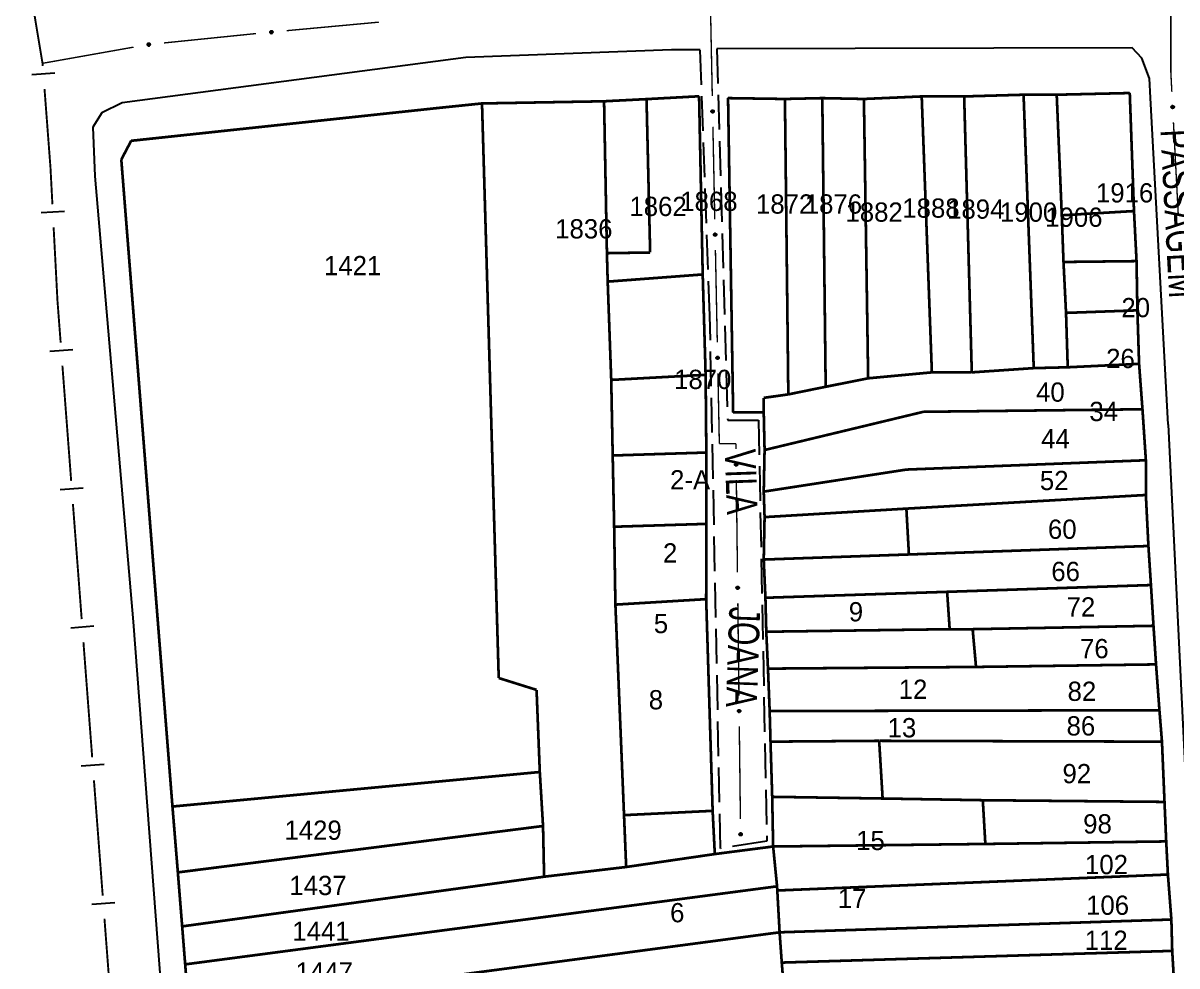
# Model space of a CAD drawing. Extents: x 202481 to 204056, y 4838981 to 4840330.
# Drawn here: x 202508.9 to 202658.7, y 4839759.5 to 4839881.9 of the extents above; entities that cross this region are included whole.
import ezdxf
from ezdxf.enums import TextEntityAlignment as Align

# ---------------------------------------------------------------- set-up
doc = ezdxf.new("R2010")
doc.units = 0
doc.header["$LTSCALE"] = 1.5
doc.header["$MEASUREMENT"] = 0
doc.linetypes.add('TRACO_11', pattern=[8, 3, -1, 3, -1])
for name, color, linetype in [('CD_MALHA_LOTES', 7, 'CONTINUOUS'), ('LM-LIM-SETORES-BAIRROS', 250, 'CONTINUOUS'), ('RU-QUADRA', 210, 'CONTINUOUS'), ('SV-EIXO-RUA-PAV', 20, 'CONTINUOUS'), ('SV-RUA-PAVIM', 7, 'CONTINUOUS'), ('SV-TXT-RUA-PAV', 7, 'CONTINUOUS'), ('Th_NmrPort', 1, 'CONTINUOUS')]:
    doc.layers.add(name, color=color, linetype=linetype)
doc.styles.add('ARIAL', font='ARIAL.SHX')

msp = doc.modelspace()

# ---------------------------------------------------------------- linework, layer by layer
at = {"layer": 'CD_MALHA_LOTES', "linetype": 'Continuous', "const_width": 0.35, "flags": 128}
for points in [[(202584.34, 4839871.71), (202589.85, 4839871.99)], [(202589.85, 4839871.99), (202596.67, 4839872.36)], [(202590.32, 4839852.08), (202589.85, 4839871.99)], [(202596.67, 4839872.36), (202597.14, 4839849.23)], [(202601.09, 4839831.34), (202600.43, 4839872.12)], [(202600.43, 4839872.12), (202607.81, 4839872.01)], [(202607.81, 4839872.01), (202612.66, 4839872.12)], [(202608.25, 4839833.66), (202607.81, 4839872.01)], [(202613.1, 4839834.65), (202612.66, 4839872.12)], [(202612.66, 4839872.12), (202618.06, 4839872.01)], [(202618.06, 4839872.01), (202625.56, 4839872.34)], [(202618.61, 4839835.75), (202618.06, 4839872.01)], [(202626.88, 4839836.52), (202625.56, 4839872.34)], [(202625.56, 4839872.34), (202631.07, 4839872.34)], [(202631.07, 4839872.34), (202638.78, 4839872.56)], [(202632.06, 4839836.52), (202631.07, 4839872.34)], [(202640.1, 4839837.07), (202638.78, 4839872.56)], [(202638.78, 4839872.56), (202643.08, 4839872.56)], [(202643.08, 4839872.56), (202652.56, 4839872.78)], [(202643.74, 4839856.91), (202643.08, 4839872.56)], [(202652.56, 4839872.78), (202653.11, 4839857.46)], [(202562.99, 4839870.86), (202522.97, 4839866.58)], [(202568.5, 4839871.43), (202562.99, 4839870.86)], [(202568.5, 4839871.43), (202584.34, 4839871.71)], [(202570.67, 4839796.84), (202568.5, 4839871.43)], [(202584.71, 4839851.99), (202584.34, 4839871.71)], [(202522.97, 4839866.58), (202521.69, 4839864.14)], [(202521.69, 4839864.14), (202528.33, 4839780.16)], [(202643.74, 4839856.91), (202653.11, 4839857.46)], [(202643.96, 4839850.85), (202643.74, 4839856.91)], [(202653.11, 4839857.46), (202653.44, 4839850.96)], [(202584.71, 4839851.99), (202590.32, 4839852.08)], [(202584.81, 4839848.3), (202584.71, 4839851.99)], [(202643.96, 4839850.85), (202653.44, 4839850.96)], [(202653.44, 4839850.96), (202653.55, 4839844.57)], [(202644.29, 4839844.24), (202643.96, 4839850.85)], [(202584.81, 4839848.3), (202597.14, 4839849.23)], [(202585.27, 4839835.54), (202584.81, 4839848.3)], [(202597.14, 4839849.23), (202597.52, 4839836.2)], [(202644.29, 4839844.24), (202653.55, 4839844.57)], [(202644.51, 4839837.18), (202644.29, 4839844.24)], [(202653.55, 4839844.57), (202653.77, 4839837.62)], [(202653.77, 4839837.62), (202644.51, 4839837.18)], [(202653.77, 4839837.62), (202654.21, 4839831.73)], [(202585.27, 4839835.54), (202597.52, 4839836.2)], [(202597.52, 4839836.2), (202597.61, 4839826.11)], [(202626.88, 4839836.52), (202618.61, 4839835.75)], [(202632.06, 4839836.52), (202626.88, 4839836.52)], [(202640.1, 4839837.07), (202632.06, 4839836.52)], [(202644.51, 4839837.18), (202640.1, 4839837.07)], [(202585.46, 4839825.73), (202585.27, 4839835.54)], [(202613.1, 4839834.65), (202608.25, 4839833.66)], [(202618.61, 4839835.75), (202613.1, 4839834.65)], [(202605.06, 4839833.21), (202608.25, 4839833.66)], [(202605.06, 4839831.34), (202605.06, 4839833.21)], [(202654.21, 4839831.73), (202625.78, 4839831.4)], [(202654.21, 4839831.73), (202654.65, 4839825.11)], [(202605.06, 4839831.34), (202601.09, 4839831.34)], [(202605.17, 4839826.44), (202605.06, 4839831.34)], [(202625.78, 4839831.4), (202605.17, 4839826.44)], [(202585.46, 4839825.73), (202597.61, 4839826.11)], [(202585.65, 4839816.48), (202585.46, 4839825.73)], [(202597.61, 4839826.11), (202597.61, 4839816.85)], [(202605.06, 4839821.04), (202605.17, 4839826.44)], [(202623.57, 4839823.9), (202654.65, 4839825.11)], [(202654.65, 4839825.11), (202654.65, 4839820.6)], [(202605.06, 4839821.04), (202623.57, 4839823.9)], [(202605.17, 4839817.73), (202605.06, 4839821.04)], [(202623.57, 4839818.83), (202654.65, 4839820.6)], [(202654.65, 4839820.6), (202654.98, 4839813.98)], [(202623.57, 4839818.83), (202605.17, 4839817.73)], [(202623.9, 4839812.88), (202623.57, 4839818.83)], [(202585.65, 4839816.48), (202597.61, 4839816.85)], [(202585.81, 4839806.37), (202585.65, 4839816.48)], [(202597.61, 4839816.85), (202597.59, 4839807.08)], [(202605.06, 4839812.22), (202605.17, 4839817.73)], [(202654.98, 4839813.98), (202623.9, 4839812.88)], [(202654.98, 4839813.98), (202655.31, 4839808.91)], [(202605.06, 4839812.22), (202623.9, 4839812.88)], [(202605.28, 4839807.26), (202605.06, 4839812.22)], [(202605.28, 4839807.26), (202628.86, 4839808.03)], [(202628.86, 4839808.03), (202655.31, 4839808.91)], [(202629.19, 4839803.18), (202628.86, 4839808.03)], [(202655.31, 4839808.91), (202655.64, 4839803.62)], [(202585.81, 4839806.37), (202597.59, 4839807.08)], [(202586.93, 4839779.04), (202585.81, 4839806.37)], [(202597.59, 4839807.08), (202598.43, 4839779.6)], [(202605.39, 4839802.85), (202605.28, 4839807.26)], [(202605.39, 4839802.85), (202629.19, 4839803.18)], [(202632.17, 4839803.18), (202629.19, 4839803.18)], [(202632.17, 4839803.18), (202655.64, 4839803.62)], [(202632.61, 4839798.28), (202632.17, 4839803.18)], [(202655.64, 4839803.62), (202655.97, 4839798.61)], [(202605.61, 4839798.06), (202605.39, 4839802.85)], [(202655.97, 4839798.61), (202632.61, 4839798.28)], [(202655.97, 4839798.61), (202656.41, 4839792.66)], [(202605.61, 4839798.06), (202632.61, 4839798.28)], [(202605.83, 4839792.55), (202605.61, 4839798.06)], [(202575.58, 4839795.3), (202570.67, 4839796.84)], [(202576, 4839784.64), (202575.58, 4839795.3)], [(202605.83, 4839792.55), (202656.41, 4839792.66)], [(202605.94, 4839788.58), (202605.83, 4839792.55)], [(202656.41, 4839792.66), (202656.74, 4839788.58)], [(202605.94, 4839788.58), (202620.04, 4839788.69)], [(202606.16, 4839781.42), (202605.94, 4839788.58)], [(202620.49, 4839781.2), (202620.04, 4839788.69)], [(202620.04, 4839788.69), (202656.74, 4839788.58)], [(202656.74, 4839788.58), (202657.07, 4839780.76)], [(202528.33, 4839780.16), (202576, 4839784.64)], [(202576.42, 4839777.63), (202576, 4839784.64)], [(202606.28, 4839774.97), (202606.16, 4839781.42)], [(202606.16, 4839781.42), (202620.49, 4839781.2)], [(202633.49, 4839780.98), (202620.49, 4839781.2)], [(202633.49, 4839780.98), (202657.07, 4839780.76)], [(202633.82, 4839775.3), (202633.49, 4839780.98)], [(202657.07, 4839780.76), (202657.29, 4839775.63)], [(202529.03, 4839771.61), (202528.33, 4839780.16)], [(202586.93, 4839779.04), (202598.43, 4839779.6)], [(202598.43, 4839779.6), (202598.71, 4839773.99)], [(202529.03, 4839771.61), (202576.42, 4839777.63)], [(202576.56, 4839771.05), (202576.42, 4839777.63)], [(202587.21, 4839772.31), (202586.93, 4839779.04)], [(202598.71, 4839773.99), (202606.28, 4839774.97)], [(202606.28, 4839774.97), (202633.82, 4839775.3)], [(202606.79, 4839769.8), (202606.28, 4839774.97)], [(202657.29, 4839775.63), (202633.82, 4839775.3)], [(202657.29, 4839775.63), (202657.51, 4839771.33)], [(202598.71, 4839773.99), (202587.21, 4839772.31)], [(202529.59, 4839764.6), (202529.03, 4839771.61)], [(202587.21, 4839772.31), (202576.56, 4839771.05)], [(202529.59, 4839764.6), (202576.56, 4839771.05)], [(202606.82, 4839769.26), (202657.51, 4839771.33)], [(202657.51, 4839771.33), (202657.96, 4839765.49)], [(202529.98, 4839759.67), (202606.79, 4839769.8)], [(202606.82, 4839769.26), (202606.79, 4839769.8)], [(202607.12, 4839763.83), (202606.82, 4839769.26)], [(202529.98, 4839759.67), (202529.59, 4839764.6)], [(202607.12, 4839763.83), (202657.96, 4839765.49)], [(202657.96, 4839765.49), (202658.07, 4839761.42)], [(202530.46, 4839753.66), (202607.12, 4839763.83)], [(202607.4, 4839759.9), (202607.12, 4839763.83)], [(202607.4, 4839759.9), (202658.07, 4839761.42)], [(202658.07, 4839761.42), (202658.4, 4839755.8)], [(202530.46, 4839753.66), (202529.98, 4839759.67)], [(202607.82, 4839754.71), (202607.4, 4839759.9)]]:
    msp.add_lwpolyline(points, dxfattribs=at)
at = {"layer": 'LM-LIM-SETORES-BAIRROS', "const_width": 0.25}
for points in [[(202509.069045, 4839891.105795), (202511.356771, 4839877.293977)], [(202511.356771, 4839877.293977), (202511.48, 4839876.55)], [(202511.48, 4839876.55), (202511.498594, 4839876.304817)], [(202511.725452, 4839873.313407), (202512.481645, 4839863.34204)], [(202512.481645, 4839863.34204), (202512.5, 4839863.1)], [(202512.5, 4839863.1), (202512.749604, 4839858.349287)], [(202512.907009, 4839855.353419), (202513.379221, 4839846.365816)], [(202513.379221, 4839846.365816), (202513.41, 4839845.78)], [(202513.41, 4839845.78), (202513.820341, 4839840.382198)], [(202514.047744, 4839837.39083), (202515.184763, 4839822.433985)], [(202515.412167, 4839819.442617), (202516.549185, 4839804.485772)], [(202516.776589, 4839801.494404), (202517.913608, 4839786.537559)], [(202518.141012, 4839783.546191), (202519.27803, 4839768.589346)], [(202519.505434, 4839765.597977), (202520.642453, 4839750.641133)]]:
    msp.add_lwpolyline(points, dxfattribs=at)
at = {"layer": 'LM-LIM-SETORES-BAIRROS'}
for points in [[(202510.078508, 4839875.194252), (202513.069918, 4839875.42111)], [(202511.304139, 4839857.271962), (202514.300006, 4839857.429367)], [(202512.400457, 4839839.271374), (202515.391826, 4839839.498777)], [(202513.76488, 4839821.323161), (202516.756249, 4839821.550564)], [(202515.129302, 4839803.374948), (202518.120671, 4839803.602351)], [(202516.493725, 4839785.426735), (202519.485094, 4839785.654138)], [(202517.858147, 4839767.478521), (202520.849516, 4839767.705925)]]:
    msp.add_lwpolyline(points, dxfattribs=at)
at = {"layer": 'RU-QUADRA', "linetype": 'Continuous', "const_width": 0.18, "flags": 128}
msp.add_lwpolyline([(202530.46, 4839753.66), (202529.98, 4839759.67), (202529.59, 4839764.6), (202529.03, 4839771.61), (202528.33, 4839780.16), (202521.69, 4839864.14), (202522.97, 4839866.58), (202562.99, 4839870.86), (202568.5, 4839871.43), (202584.34, 4839871.71), (202589.85, 4839871.99), (202596.67, 4839872.36), (202597.14, 4839849.23), (202597.52, 4839836.2), (202597.61, 4839826.11), (202597.61, 4839816.85), (202597.59, 4839807.08), (202598.43, 4839779.6), (202598.71, 4839773.99), (202606.28, 4839774.97), (202606.16, 4839781.42), (202605.94, 4839788.58), (202605.83, 4839792.55), (202605.61, 4839798.06), (202605.39, 4839802.85), (202605.28, 4839807.26), (202605.06, 4839812.22), (202605.17, 4839817.73), (202605.06, 4839821.04), (202605.17, 4839826.44), (202605.06, 4839831.34), (202601.09, 4839831.34), (202600.43, 4839872.12), (202607.81, 4839872.01), (202612.66, 4839872.12), (202618.06, 4839872.01), (202625.56, 4839872.34), (202631.07, 4839872.34), (202638.78, 4839872.56), (202643.08, 4839872.56), (202652.56, 4839872.78), (202653.11, 4839857.46), (202653.44, 4839850.96), (202653.55, 4839844.57), (202653.77, 4839837.62), (202654.21, 4839831.73), (202654.65, 4839825.11), (202654.65, 4839820.6), (202654.98, 4839813.98), (202655.31, 4839808.91), (202655.64, 4839803.62), (202655.97, 4839798.61), (202656.41, 4839792.66), (202656.74, 4839788.58), (202657.07, 4839780.76), (202657.29, 4839775.63), (202657.51, 4839771.33), (202657.96, 4839765.49), (202658.07, 4839761.42), (202658.4, 4839755.8)], dxfattribs=at)
at = {"layer": 'SV-EIXO-RUA-PAV', "const_width": 0.18}
for points in [[(202598.14, 4839884.39), (202598.383562, 4839872.392472)], [(202657.89, 4839884.96), (202657.89, 4839875.96)], [(202543.158124, 4839880.875872), (202555.107098, 4839881.981321)], [(202527.237737, 4839879.282862), (202539.175846, 4839880.50005)], [(202511.54, 4839876.65), (202523.277925, 4839878.737126)], [(202511.468636, 4839876.618609), (202511.54, 4839876.65)], [(202657.89, 4839875.96), (202657.89, 4839875.47)], [(202657.89, 4839875.47), (202658.02071, 4839872.963406)], [(202598.464749, 4839868.393296), (202598.708311, 4839856.395768)], [(202658.229013, 4839868.968833), (202658.853922, 4839856.985116)], [(202598.789499, 4839852.396592), (202599.033061, 4839840.399064)], [(202599.114248, 4839836.399888), (202599.296919, 4839827.401742)], [(202599.296919, 4839827.401742), (202599.3, 4839827.25)], [(202599.3, 4839827.25), (202601.148227, 4839827.250564)], [(202601.148227, 4839827.250564), (202601.45, 4839827.25)], [(202601.45, 4839827.25), (202601.458363, 4839826.551824)], [(202601.506273, 4839822.552111), (202601.650003, 4839810.552972)], [(202601.697913, 4839806.553259), (202601.841643, 4839794.55412)], [(202601.889553, 4839790.554406), (202602.033283, 4839778.555267)]]:
    msp.add_lwpolyline(points, dxfattribs=at)
at = {"layer": 'SV-EIXO-RUA-PAV'}
for points in [[(202541.013418, 4839880.788007), (202541.044133, 4839880.826068), (202541.078313, 4839880.852499), (202541.113166, 4839880.866339), (202541.147154, 4839880.870537), (202541.182409, 4839880.870917), (202541.218038, 4839880.863457), (202541.255748, 4839880.846419), (202541.294145, 4839880.815876), (202541.318919, 4839880.779082), (202541.334316, 4839880.745638), (202541.340735, 4839880.71045), (202541.340529, 4839880.676195), (202541.331557, 4839880.639442), (202541.313917, 4839880.601395), (202541.282271, 4839880.563529), (202541.248583, 4839880.537847), (202541.21452, 4839880.525345), (202541.179103, 4839880.519116), (202541.143106, 4839880.51916), (202541.108174, 4839880.526685), (202541.069899, 4839880.544514), (202541.032939, 4839880.576245), (202541.00694, 4839880.609551), (202540.993964, 4839880.64343), (202540.988617, 4839880.678436), (202540.987806, 4839880.713792), (202540.993814, 4839880.749919), (202541.013418, 4839880.788007)], [(202525.093947, 4839879.174936), (202525.124304, 4839879.213283), (202525.158236, 4839879.240033), (202525.192958, 4839879.254198), (202525.226905, 4839879.258714), (202525.262155, 4839879.259424), (202525.297852, 4839879.252298), (202525.335719, 4839879.235613), (202525.3744, 4839879.20543), (202525.399518, 4839879.16887), (202525.415227, 4839879.135571), (202525.421975, 4839879.100445), (202525.42209, 4839879.06619), (202525.413462, 4839879.029354), (202525.396178, 4839878.991144), (202525.364888, 4839878.952984), (202525.331442, 4839878.926987), (202525.297497, 4839878.914168), (202525.26214, 4839878.907608), (202525.226144, 4839878.907315), (202525.191144, 4839878.914512), (202525.152703, 4839878.931983), (202525.115448, 4839878.963366), (202525.089139, 4839878.996428), (202525.075846, 4839879.030184), (202525.070172, 4839879.065138), (202525.06903, 4839879.100485), (202525.0747, 4839879.136666), (202525.093947, 4839879.174936)], [(202598.531297, 4839870.538769), (202598.567052, 4839870.505398), (202598.590957, 4839870.469406), (202598.602255, 4839870.433648), (202598.604, 4839870.399446), (202598.601844, 4839870.364255), (202598.591842, 4839870.329255), (202598.572137, 4839870.292867), (202598.538913, 4839870.256766), (202598.500433, 4839870.2347), (202598.465968, 4839870.221748), (202598.43041, 4839870.217875), (202598.396258, 4839870.220543), (202598.360246, 4839870.232134), (202598.323566, 4839870.252464), (202598.288072, 4839870.286751), (202598.264878, 4839870.322197), (202598.254858, 4839870.357071), (202598.251191, 4839870.392844), (202598.253823, 4839870.428745), (202598.263839, 4839870.463045), (202598.284375, 4839870.499939), (202598.31868, 4839870.534523), (202598.353769, 4839870.55806), (202598.388493, 4839870.568567), (202598.423793, 4839870.571384), (202598.459116, 4839870.569651), (202598.494717, 4839870.561061), (202598.531297, 4839870.538769)], [(202658.22731, 4839871.115338), (202658.264108, 4839871.08312), (202658.289146, 4839871.047906), (202658.301575, 4839871.012525), (202658.304406, 4839870.978397), (202658.30337, 4839870.943155), (202658.294486, 4839870.907854), (202658.275948, 4839870.870859), (202658.243888, 4839870.833719), (202658.206129, 4839870.810441), (202658.172094, 4839870.796399), (202658.136677, 4839870.791398), (202658.102458, 4839870.792978), (202658.066095, 4839870.803419), (202658.028787, 4839870.822572), (202657.992222, 4839870.855713), (202657.967912, 4839870.890404), (202657.956788, 4839870.924942), (202657.951986, 4839870.96058), (202657.953475, 4839870.996546), (202657.962395, 4839871.031148), (202657.981747, 4839871.068676), (202658.014935, 4839871.104333), (202658.049259, 4839871.128974), (202658.083631, 4839871.14058), (202658.118824, 4839871.144518), (202658.154183, 4839871.143908), (202658.19004, 4839871.136455), (202658.22731, 4839871.115338)], [(202598.856047, 4839854.542065), (202598.891801, 4839854.508694), (202598.915707, 4839854.472702), (202598.927005, 4839854.436944), (202598.928749, 4839854.402742), (202598.926593, 4839854.367551), (202598.916592, 4839854.332551), (202598.896886, 4839854.296164), (202598.863662, 4839854.260062), (202598.825182, 4839854.237996), (202598.790718, 4839854.225044), (202598.755159, 4839854.221171), (202598.721008, 4839854.223839), (202598.684995, 4839854.23543), (202598.648315, 4839854.25576), (202598.612822, 4839854.290047), (202598.589627, 4839854.325493), (202598.579608, 4839854.360367), (202598.575941, 4839854.39614), (202598.578573, 4839854.432041), (202598.588588, 4839854.466341), (202598.609124, 4839854.503236), (202598.643429, 4839854.537819), (202598.678518, 4839854.561356), (202598.713242, 4839854.571863), (202598.748542, 4839854.57468), (202598.783865, 4839854.572947), (202598.819467, 4839854.564357), (202598.856047, 4839854.542065)], [(202599.180796, 4839838.545361), (202599.216551, 4839838.51199), (202599.240456, 4839838.475998), (202599.251754, 4839838.44024), (202599.253499, 4839838.406038), (202599.251343, 4839838.370847), (202599.241341, 4839838.335847), (202599.221635, 4839838.29946), (202599.188411, 4839838.263358), (202599.149931, 4839838.241292), (202599.115467, 4839838.22834), (202599.079908, 4839838.224468), (202599.045757, 4839838.227135), (202599.009744, 4839838.238726), (202598.973064, 4839838.259056), (202598.937571, 4839838.293343), (202598.914377, 4839838.328789), (202598.904357, 4839838.363663), (202598.90069, 4839838.399436), (202598.903322, 4839838.435337), (202598.913338, 4839838.469637), (202598.933873, 4839838.506532), (202598.968178, 4839838.541115), (202599.003268, 4839838.564652), (202599.037992, 4839838.575159), (202599.073292, 4839838.577976), (202599.108614, 4839838.576243), (202599.144216, 4839838.567653), (202599.180796, 4839838.545361)], [(202601.59067, 4839824.696956), (202601.626145, 4839824.663289), (202601.649751, 4839824.627099), (202601.660751, 4839824.591248), (202601.662211, 4839824.557033), (202601.659762, 4839824.521861), (202601.649469, 4839824.486945), (202601.629462, 4839824.450723), (202601.595938, 4839824.414899), (202601.557276, 4839824.393154), (202601.522705, 4839824.38049), (202601.487116, 4839824.376913), (202601.452988, 4839824.379864), (202601.417073, 4839824.391755), (202601.380563, 4839824.412389), (202601.345356, 4839824.44697), (202601.322458, 4839824.482608), (202601.312728, 4839824.517564), (202601.309359, 4839824.553367), (202601.31229, 4839824.589244), (202601.322591, 4839824.62346), (202601.343432, 4839824.660182), (202601.378024, 4839824.694479), (202601.413308, 4839824.717723), (202601.448118, 4839824.727941), (202601.483441, 4839824.730464), (202601.518747, 4839824.728437), (202601.554276, 4839824.719552), (202601.59067, 4839824.696956)], [(202601.78231, 4839808.698104), (202601.817786, 4839808.664436), (202601.841391, 4839808.628247), (202601.852391, 4839808.592396), (202601.853851, 4839808.558181), (202601.851402, 4839808.523009), (202601.841109, 4839808.488093), (202601.821102, 4839808.451871), (202601.787578, 4839808.416047), (202601.748916, 4839808.394302), (202601.714345, 4839808.381637), (202601.678756, 4839808.378061), (202601.644628, 4839808.381012), (202601.608713, 4839808.392903), (202601.572203, 4839808.413537), (202601.536996, 4839808.448118), (202601.514098, 4839808.483756), (202601.504368, 4839808.518712), (202601.500999, 4839808.554514), (202601.50393, 4839808.590392), (202601.514231, 4839808.624608), (202601.535072, 4839808.66133), (202601.569664, 4839808.695627), (202601.604948, 4839808.718871), (202601.639758, 4839808.729089), (202601.675081, 4839808.731612), (202601.710388, 4839808.729585), (202601.745916, 4839808.7207), (202601.78231, 4839808.698104)], [(202601.97395, 4839792.699252), (202602.009426, 4839792.665584), (202602.033031, 4839792.629394), (202602.044031, 4839792.593544), (202602.045491, 4839792.559329), (202602.043042, 4839792.524157), (202602.032749, 4839792.489241), (202602.012742, 4839792.453019), (202601.979218, 4839792.417195), (202601.940556, 4839792.39545), (202601.905985, 4839792.382785), (202601.870396, 4839792.379208), (202601.836268, 4839792.38216), (202601.800353, 4839792.394051), (202601.763843, 4839792.414685), (202601.728636, 4839792.449266), (202601.705738, 4839792.484904), (202601.696009, 4839792.51986), (202601.692639, 4839792.555662), (202601.69557, 4839792.59154), (202601.705871, 4839792.625756), (202601.726713, 4839792.662478), (202601.761304, 4839792.696775), (202601.796588, 4839792.720019), (202601.831398, 4839792.730237), (202601.866721, 4839792.73276), (202601.902028, 4839792.730733), (202601.937557, 4839792.721847), (202601.97395, 4839792.699252)], [(202602.16559, 4839776.700399), (202602.201066, 4839776.666732), (202602.224671, 4839776.630542), (202602.235671, 4839776.594691), (202602.237131, 4839776.560476), (202602.234682, 4839776.525304), (202602.224389, 4839776.490389), (202602.204382, 4839776.454166), (202602.170859, 4839776.418342), (202602.132196, 4839776.396598), (202602.097625, 4839776.383933), (202602.062036, 4839776.380356), (202602.027908, 4839776.383308), (202601.991993, 4839776.395198), (202601.955483, 4839776.415832), (202601.920276, 4839776.450413), (202601.897378, 4839776.486052), (202601.887649, 4839776.521008), (202601.884279, 4839776.55681), (202601.88721, 4839776.592687), (202601.897511, 4839776.626903), (202601.918353, 4839776.663626), (202601.952944, 4839776.697922), (202601.988228, 4839776.721167), (202602.023038, 4839776.731384), (202602.058361, 4839776.733908), (202602.093668, 4839776.73188), (202602.129197, 4839776.722995), (202602.16559, 4839776.700399)]]:
    msp.add_lwpolyline(points, close=True, dxfattribs=at)
for points in [[(202540.987806, 4839880.713792), (202541.318919, 4839880.779082)], [(202540.988617, 4839880.678436), (202541.334316, 4839880.745638)], [(202540.991882, 4839880.697554), (202541.3215, 4839880.763677)], [(202540.993814, 4839880.749919), (202541.294145, 4839880.815876)], [(202540.993917, 4839880.660743), (202541.336015, 4839880.72528)], [(202540.993964, 4839880.64343), (202541.340735, 4839880.71045)], [(202540.995533, 4839880.73215), (202541.301927, 4839880.797495)], [(202541.003979, 4839880.626044), (202541.337673, 4839880.692545)], [(202541.004619, 4839880.76725), (202541.27161, 4839880.828949)], [(202541.00694, 4839880.609551), (202541.340529, 4839880.676195)], [(202541.013418, 4839880.788007), (202541.255748, 4839880.846419)], [(202541.022193, 4839880.5921), (202541.33143, 4839880.656338)], [(202541.030991, 4839880.808059), (202541.229568, 4839880.853837)], [(202541.032939, 4839880.576245), (202541.331557, 4839880.639442)], [(202541.044133, 4839880.826068), (202541.218038, 4839880.863457)], [(202541.055102, 4839880.562256), (202541.319753, 4839880.619629)], [(202541.063552, 4839880.841219), (202541.191499, 4839880.865389)], [(202541.069899, 4839880.544514), (202541.313917, 4839880.601395)], [(202541.078313, 4839880.852499), (202541.182409, 4839880.870917)], [(202541.094301, 4839880.538476), (202541.290412, 4839880.581285)], [(202541.108174, 4839880.526685), (202541.282271, 4839880.563529)], [(202541.129903, 4839880.523955), (202541.259083, 4839880.54961)], [(202541.143106, 4839880.51916), (202541.248583, 4839880.537847)], [(202525.06903, 4839879.100485), (202525.399518, 4839879.16887)], [(202525.070172, 4839879.065138), (202525.415227, 4839879.135571)], [(202525.073258, 4839879.084286), (202525.402243, 4839879.15349)], [(202525.0747, 4839879.136666), (202525.3744, 4839879.20543)], [(202525.075637, 4839879.047495), (202525.417117, 4839879.11523)], [(202525.075846, 4839879.030184), (202525.421975, 4839879.100445)], [(202525.076585, 4839879.118915), (202525.382355, 4839879.187124)], [(202525.085342, 4839879.154098), (202525.351745, 4839879.218293)], [(202525.086023, 4839879.012893), (202525.419081, 4839879.082512)], [(202525.089139, 4839878.996428), (202525.42209, 4839879.06619)], [(202525.093947, 4839879.174936), (202525.335719, 4839879.235613)], [(202525.104554, 4839878.97912), (202525.413177, 4839879.046249)], [(202525.111331, 4839879.195152), (202525.309471, 4839879.242786)], [(202525.115448, 4839878.963366), (202525.413462, 4839879.029354)], [(202525.124304, 4839879.213283), (202525.297852, 4839879.252298)], [(202525.137741, 4839878.949586), (202525.401843, 4839879.009432)], [(202525.143581, 4839879.228615), (202525.271296, 4839879.253981)], [(202525.152703, 4839878.931983), (202525.396178, 4839878.991144)], [(202525.158236, 4839879.240033), (202525.262155, 4839879.259424)], [(202525.177161, 4839878.926173), (202525.372862, 4839878.970815)], [(202525.191144, 4839878.914512), (202525.364888, 4839878.952984)], [(202525.212897, 4839878.911986), (202525.341832, 4839878.938848)], [(202525.226144, 4839878.907315), (202525.331442, 4839878.926987)], [(202598.353769, 4839870.55806), (202598.396258, 4839870.220543)], [(202598.370433, 4839870.559828), (202598.412771, 4839870.222216)], [(202598.388493, 4839870.568567), (202598.43041, 4839870.217875)], [(202598.405764, 4839870.567369), (202598.445541, 4839870.221517)], [(202598.423793, 4839870.571384), (202598.465968, 4839870.221748)], [(202598.442627, 4839870.566753), (202598.484882, 4839870.233234)], [(202598.459116, 4839870.569651), (202598.500433, 4839870.2347)], [(202598.476871, 4839870.560624), (202598.52002, 4839870.250325)], [(202598.494717, 4839870.561061), (202598.538913, 4839870.256766)], [(202657.953475, 4839870.996546), (202657.967912, 4839870.890404)], [(202657.958796, 4839871.009546), (202657.979244, 4839870.87944)], [(202657.962395, 4839871.031148), (202657.992222, 4839870.855713)], [(202657.974734, 4839871.044537), (202658.009637, 4839870.846866)], [(202657.981747, 4839871.068676), (202658.028787, 4839870.822572)], [(202658.000069, 4839871.08275), (202658.046772, 4839870.816009)], [(202658.014935, 4839871.104333), (202658.066095, 4839870.803419)], [(202658.03121, 4839871.114434), (202658.082983, 4839870.802867)], [(202658.049259, 4839871.128974), (202658.102458, 4839870.792978)], [(202658.065858, 4839871.131271), (202658.11891, 4839870.795176)], [(202658.083631, 4839871.14058), (202658.136677, 4839870.791398)], [(202658.100932, 4839871.139932), (202658.151685, 4839870.795519)], [(202658.118824, 4839871.144518), (202658.172094, 4839870.796399)], [(202658.137795, 4839871.140488), (202658.190634, 4839870.808481)], [(202658.154183, 4839871.143908), (202658.206129, 4839870.810441)], [(202658.172217, 4839871.135451), (202658.22521, 4839870.82668)], [(202658.19004, 4839871.136455), (202658.243888, 4839870.833719)], [(202658.206923, 4839871.124963), (202658.257856, 4839870.85571)], [(202658.22731, 4839871.115338), (202658.275948, 4839870.870859)], [(202658.246641, 4839871.096974), (202658.284411, 4839870.89672)], [(202658.264108, 4839871.08312), (202658.294486, 4839870.907854)], [(202658.278468, 4839871.063108), (202658.297482, 4839870.934294)], [(202658.289146, 4839871.047906), (202658.30337, 4839870.943155)], [(202598.253823, 4839870.428745), (202598.264878, 4839870.322197)], [(202598.259555, 4839870.441569), (202598.275856, 4839870.310879)], [(202598.263839, 4839870.463045), (202598.288072, 4839870.286751)], [(202598.276597, 4839870.476035), (202598.305197, 4839870.277354)], [(202598.284375, 4839870.499939), (202598.323566, 4839870.252464)], [(202598.303134, 4839870.513423), (202598.341332, 4839870.245332)], [(202598.31868, 4839870.534523), (202598.360246, 4839870.232134)], [(202598.335267, 4839870.544101), (202598.377107, 4839870.231046)], [(202598.511226, 4839870.549038), (202598.553572, 4839870.278302)], [(202598.531297, 4839870.538769), (202598.572137, 4839870.292867)], [(202598.550034, 4839870.5198), (202598.581418, 4839870.318447)], [(202598.567052, 4839870.505398), (202598.591842, 4839870.329255)], [(202598.580768, 4839870.484939), (202598.595677, 4839870.355586)], [(202598.590957, 4839870.469406), (202598.601844, 4839870.364255)], [(202598.578573, 4839854.432041), (202598.589627, 4839854.325493)], [(202598.584304, 4839854.444865), (202598.600605, 4839854.314175)], [(202598.588588, 4839854.466341), (202598.612822, 4839854.290047)], [(202598.601347, 4839854.479331), (202598.629947, 4839854.28065)], [(202598.609124, 4839854.503236), (202598.648315, 4839854.25576)], [(202598.627884, 4839854.516719), (202598.666082, 4839854.248628)], [(202598.643429, 4839854.537819), (202598.684995, 4839854.23543)], [(202598.660016, 4839854.547397), (202598.701857, 4839854.234342)], [(202598.678518, 4839854.561356), (202598.721008, 4839854.223839)], [(202598.695182, 4839854.563124), (202598.737521, 4839854.225512)], [(202598.713242, 4839854.571863), (202598.755159, 4839854.221171)], [(202598.730514, 4839854.570665), (202598.77029, 4839854.224813)], [(202598.748542, 4839854.57468), (202598.790718, 4839854.225044)], [(202598.767376, 4839854.570049), (202598.809632, 4839854.23653)], [(202598.783865, 4839854.572947), (202598.825182, 4839854.237996)], [(202598.80162, 4839854.56392), (202598.84477, 4839854.253621)], [(202598.819467, 4839854.564357), (202598.863662, 4839854.260062)], [(202598.835976, 4839854.552334), (202598.878322, 4839854.281598)], [(202598.856047, 4839854.542065), (202598.896886, 4839854.296164)], [(202598.874784, 4839854.523096), (202598.906168, 4839854.321743)], [(202598.891801, 4839854.508694), (202598.916592, 4839854.332551)], [(202598.905517, 4839854.488235), (202598.920426, 4839854.358882)], [(202598.915707, 4839854.472702), (202598.926593, 4839854.367551)], [(202598.903322, 4839838.435337), (202598.914377, 4839838.328789)], [(202598.909053, 4839838.448161), (202598.925354, 4839838.317471)], [(202598.913338, 4839838.469637), (202598.937571, 4839838.293343)], [(202598.926096, 4839838.482627), (202598.954696, 4839838.283946)], [(202598.933873, 4839838.506532), (202598.973064, 4839838.259056)], [(202598.952633, 4839838.520015), (202598.990831, 4839838.251924)], [(202598.968178, 4839838.541115), (202599.009744, 4839838.238726)], [(202598.984766, 4839838.550693), (202599.026606, 4839838.237638)], [(202599.003268, 4839838.564652), (202599.045757, 4839838.227135)], [(202599.019931, 4839838.56642), (202599.06227, 4839838.228808)], [(202599.037992, 4839838.575159), (202599.079908, 4839838.224468)], [(202599.055263, 4839838.573961), (202599.095039, 4839838.228109)], [(202599.073292, 4839838.577976), (202599.115467, 4839838.22834)], [(202599.092125, 4839838.573345), (202599.134381, 4839838.239826)], [(202599.108614, 4839838.576243), (202599.149931, 4839838.241292)], [(202599.12637, 4839838.567216), (202599.169519, 4839838.256917)], [(202599.144216, 4839838.567653), (202599.188411, 4839838.263358)], [(202599.160725, 4839838.55563), (202599.203071, 4839838.284894)], [(202599.180796, 4839838.545361), (202599.221635, 4839838.29946)], [(202599.199533, 4839838.526392), (202599.230917, 4839838.325039)], [(202599.216551, 4839838.51199), (202599.241341, 4839838.335847)], [(202599.230266, 4839838.491531), (202599.245176, 4839838.362178)], [(202599.240456, 4839838.475998), (202599.251343, 4839838.370847)], [(202601.31229, 4839824.589244), (202601.322458, 4839824.482608)], [(202601.318128, 4839824.60202), (202601.333341, 4839824.471199)], [(202601.322591, 4839824.62346), (202601.345356, 4839824.44697)], [(202601.335457, 4839824.636343), (202601.362403, 4839824.437431)], [(202601.343432, 4839824.660182), (202601.380563, 4839824.412389)], [(202601.362304, 4839824.67351), (202601.39827, 4839824.40511)], [(202601.378024, 4839824.694479), (202601.417073, 4839824.391755)], [(202601.394691, 4839824.703919), (202601.433925, 4839824.390526)], [(202601.413308, 4839824.717723), (202601.452988, 4839824.379864)], [(202601.429986, 4839824.719353), (202601.469514, 4839824.3814)], [(202601.448118, 4839824.727941), (202601.487116, 4839824.376913)], [(202601.465379, 4839824.7266), (202601.502277, 4839824.380428)], [(202601.483441, 4839824.730464), (202601.522705, 4839824.38049)], [(202601.502235, 4839824.725677), (202601.541714, 4839824.391818)], [(202601.518747, 4839824.728437), (202601.557276, 4839824.393154)], [(202601.536427, 4839824.719263), (202601.576993, 4839824.408616)], [(202601.554276, 4839824.719552), (202601.595938, 4839824.414899)], [(202601.570685, 4839824.707392), (202601.610777, 4839824.436313)], [(202601.59067, 4839824.696956), (202601.629462, 4839824.450723)], [(202601.609248, 4839824.677832), (202601.638956, 4839824.476224)], [(202601.626145, 4839824.663289), (202601.649469, 4839824.486945)], [(202601.639691, 4839824.642717), (202601.653523, 4839824.513243)], [(202601.649751, 4839824.627099), (202601.659762, 4839824.521861)], [(202601.50393, 4839808.590392), (202601.514098, 4839808.483756)], [(202601.509768, 4839808.603168), (202601.524981, 4839808.472347)], [(202601.514231, 4839808.624608), (202601.536996, 4839808.448118)], [(202601.527097, 4839808.637491), (202601.554043, 4839808.438579)], [(202601.535072, 4839808.66133), (202601.572203, 4839808.413537)], [(202601.553944, 4839808.674657), (202601.58991, 4839808.406258)], [(202601.569664, 4839808.695627), (202601.608713, 4839808.392903)], [(202601.586331, 4839808.705067), (202601.625565, 4839808.391674)], [(202601.604948, 4839808.718871), (202601.644628, 4839808.381012)], [(202601.621626, 4839808.7205), (202601.661154, 4839808.382548)], [(202601.639758, 4839808.729089), (202601.678756, 4839808.378061)], [(202601.657019, 4839808.727748), (202601.693917, 4839808.381576)], [(202601.675081, 4839808.731612), (202601.714345, 4839808.381637)], [(202601.693875, 4839808.726824), (202601.733354, 4839808.392965)], [(202601.710388, 4839808.729585), (202601.748916, 4839808.394302)], [(202601.728067, 4839808.720411), (202601.768633, 4839808.409763)], [(202601.745916, 4839808.7207), (202601.787578, 4839808.416047)], [(202601.762325, 4839808.70854), (202601.802417, 4839808.43746)], [(202601.78231, 4839808.698104), (202601.821102, 4839808.451871)], [(202601.800888, 4839808.67898), (202601.830596, 4839808.477372)], [(202601.817786, 4839808.664436), (202601.841109, 4839808.488093)], [(202601.831331, 4839808.643864), (202601.845163, 4839808.514391)], [(202601.841391, 4839808.628247), (202601.851402, 4839808.523009)], [(202601.761304, 4839792.696775), (202601.800353, 4839792.394051)], [(202601.777971, 4839792.706215), (202601.817205, 4839792.392822)], [(202601.796588, 4839792.720019), (202601.836268, 4839792.38216)], [(202601.813266, 4839792.721648), (202601.852794, 4839792.383696)], [(202601.831398, 4839792.730237), (202601.870396, 4839792.379208)], [(202601.848659, 4839792.728895), (202601.885557, 4839792.382724)], [(202601.866721, 4839792.73276), (202601.905985, 4839792.382785)], [(202601.885515, 4839792.727972), (202601.924994, 4839792.394113)], [(202601.902028, 4839792.730733), (202601.940556, 4839792.39545)], [(202601.919707, 4839792.721559), (202601.960273, 4839792.410911)], [(202601.937557, 4839792.721847), (202601.979218, 4839792.417195)], [(202601.953965, 4839792.709687), (202601.994057, 4839792.438608)], [(202601.97395, 4839792.699252), (202602.012742, 4839792.453019)], [(202601.69557, 4839792.59154), (202601.705738, 4839792.484904)], [(202601.701408, 4839792.604316), (202601.716621, 4839792.473494)], [(202601.705871, 4839792.625756), (202601.728636, 4839792.449266)], [(202601.718737, 4839792.638639), (202601.745683, 4839792.439727)], [(202601.726713, 4839792.662478), (202601.763843, 4839792.414685)], [(202601.745584, 4839792.675805), (202601.78155, 4839792.407406)], [(202601.992528, 4839792.680128), (202602.022236, 4839792.47852)], [(202602.009426, 4839792.665584), (202602.032749, 4839792.489241)], [(202602.022971, 4839792.645012), (202602.036803, 4839792.515539)], [(202602.033031, 4839792.629394), (202602.043042, 4839792.524157)], [(202601.88721, 4839776.592687), (202601.897378, 4839776.486052)], [(202601.893048, 4839776.605463), (202601.908261, 4839776.474642)], [(202601.897511, 4839776.626903), (202601.920276, 4839776.450413)], [(202601.910377, 4839776.639786), (202601.937323, 4839776.440875)], [(202601.918353, 4839776.663626), (202601.955483, 4839776.415832)], [(202601.937224, 4839776.676953), (202601.97319, 4839776.408553)], [(202601.952944, 4839776.697922), (202601.991993, 4839776.395198)], [(202601.969611, 4839776.707362), (202602.008845, 4839776.39397)], [(202601.988228, 4839776.721167), (202602.027908, 4839776.383308)], [(202602.004906, 4839776.722796), (202602.044434, 4839776.384844)], [(202602.023038, 4839776.731384), (202602.062036, 4839776.380356)], [(202602.040299, 4839776.730043), (202602.077197, 4839776.383871)], [(202602.058361, 4839776.733908), (202602.097625, 4839776.383933)], [(202602.077155, 4839776.72912), (202602.116634, 4839776.395261)], [(202602.093668, 4839776.73188), (202602.132196, 4839776.396598)], [(202602.111347, 4839776.722706), (202602.151913, 4839776.412059)], [(202602.129197, 4839776.722995), (202602.170859, 4839776.418342)], [(202602.145605, 4839776.710835), (202602.185697, 4839776.439756)], [(202602.16559, 4839776.700399), (202602.204382, 4839776.454166)], [(202602.184169, 4839776.681275), (202602.213876, 4839776.479667)], [(202602.201066, 4839776.666732), (202602.224389, 4839776.490389)], [(202602.214611, 4839776.64616), (202602.228443, 4839776.516687)], [(202602.224671, 4839776.630542), (202602.234682, 4839776.525304)]]:
    msp.add_lwpolyline(points, dxfattribs=at)
at = {"layer": 'SV-RUA-PAVIM', "linetype": 'Continuous'}
for points in [[(202596.83, 4839878.38, 7.73), (202593.08, 4839878.37, 7.73), (202566.42, 4839877.41, 8.24), (202552.96, 4839875.63, 8.24), (202521.81, 4839871.51, 9.36), (202519.17, 4839870.21, 9.32), (202517.99, 4839868.33, 9.54), (202518.27, 4839862.01, 9.58), (202523.25, 4839804.14, 9.62), (202527.41, 4839748.89, 9.83), (202534.97, 4839658.24, 10.69), (202536.84, 4839635.3, 11.21), (202544.45, 4839635.73, 11.21), (202612.12, 4839639.22, 11.21), (202612.12, 4839637.91, 11.21), (202544.34, 4839634.75, 11.21), (202536.95, 4839634.32, 11.21)], [(202657.53, 4839829.75, 5.96), (202655.24, 4839872.16, 5.96), (202655.1, 4839874.65, 6.06), (202654.14, 4839877.29, 5.96), (202652.88, 4839878.63, 6.04), (202598.99, 4839878.53, 7.73)], [(202657.53, 4839829.75, 6.22), (202661.3, 4839752.79, 6.48), (202664.19, 4839696.78, 5.47), (202663.06, 4839695.09, 5.48), (202660.5, 4839694.25, 5.49), (202611.23, 4839690.85, 7.6), (202611.33, 4839685.1, 7.53), (202663.44, 4839688.25, 5.56), (202664.37, 4839687.37, 5.55), (202664.86, 4839686.16, 5.46), (202670.46, 4839586.68, 7.04), (202670.52, 4839582.13, 7.04), (202615.15, 4839582.66, 7.04), (202615.15, 4839580.8, 7.04), (202670.52, 4839580.27, 7.04)]]:
    msp.add_polyline3d(points, dxfattribs=at)
at = {"layer": 'SV-RUA-PAVIM', "linetype": 'TRACO_11'}
msp.add_polyline3d([(202598.99, 4839878.53, 7.73), (202600.38, 4839830.33, 7.73), (202604.38, 4839830.33, 7.73), (202605.46, 4839775.65, 7.73), (202599.45, 4839774.72, 7.73), (202598.07, 4839843.88, 7.73), (202596.83, 4839878.38, 7.73)], dxfattribs=at)

# ---------------------------------------------------------------- texts
at = {"layer": 'SV-TXT-RUA-PAV', "style": 'ARIAL', "width": 0.7}
for s, rotation, p in [('PASSAGEM', 273, (202656.53, 4839867.99)), ('VILA', 272, (202599.99, 4839826.48)), ('JOANA', 268, (202600.61, 4839806.14))]:
    msp.add_text(s, height=4, rotation=rotation, dxfattribs=at).set_placement(p)
at = {"layer": 'Th_NmrPort', "color": 1}
for s, p in [('1916', (202648.175971, 4839859.82484)), ('1862', (202587.627045, 4839858.062953)), ('1868', (202594.227045, 4839858.722953)), ('1872', (202604.055971, 4839858.37484)), ('1876', (202610.385971, 4839858.37484)), ('1882', (202615.665971, 4839857.32484)), ('1888', (202623.045971, 4839857.84484)), ('1894', (202628.855971, 4839857.71484)), ('1900', (202635.715971, 4839857.32484)), ('1906', (202641.585971, 4839856.66484)), ('1836', (202577.997045, 4839855.152953)), ('1421', (202547.987748, 4839850.379214)), ('20', (202651.475971, 4839844.92484)), ('26', (202649.495971, 4839838.32484)), ('1870', (202593.427748, 4839835.609214)), ('40', (202640.4, 4839833.96)), ('34', (202647.318137, 4839831.445692)), ('44', (202641.06, 4839827.9)), ('2-A', (202592.907045, 4839822.572953)), ('52', (202640.89516, 4839822.485971)), ('60', (202641.94516, 4839816.155971)), ('2', (202591.987045, 4839813.082953)), ('66', (202642.38, 4839810.68)), ('9', (202616.098452, 4839805.445474)), ('72', (202644.36, 4839806.07)), ('5', (202590.797045, 4839803.912953)), ('76', (202646.103333, 4839800.66)), ('12', (202622.577748, 4839795.379214)), ('82', (202644.49, 4839795.12)), ('8', (202590.137045, 4839794.022953)), ('13', (202621.137045, 4839790.392953)), ('86', (202644.36, 4839790.63)), ('92', (202643.83, 4839784.43)), ('1429', (202542.862478, 4839777.088376)), ('98', (202646.516667, 4839777.91)), ('15', (202617.047045, 4839775.752953)), ('102', (202646.753333, 4839772.63)), ('1437', (202543.498107, 4839769.913221)), ('17', (202614.667045, 4839768.232953)), ('6', (202592.907045, 4839766.382953)), ('106', (202646.893333, 4839767.35)), ('1441', (202543.888107, 4839763.983221)), ('112', (202646.714308, 4839762.798137)), ('1447', (202544.312478, 4839758.688376))]:
    msp.add_text(s, height=2.5, dxfattribs=at).set_placement(p, align=Align.MIDDLE_LEFT)

doc.saveas('drawing.dxf')
